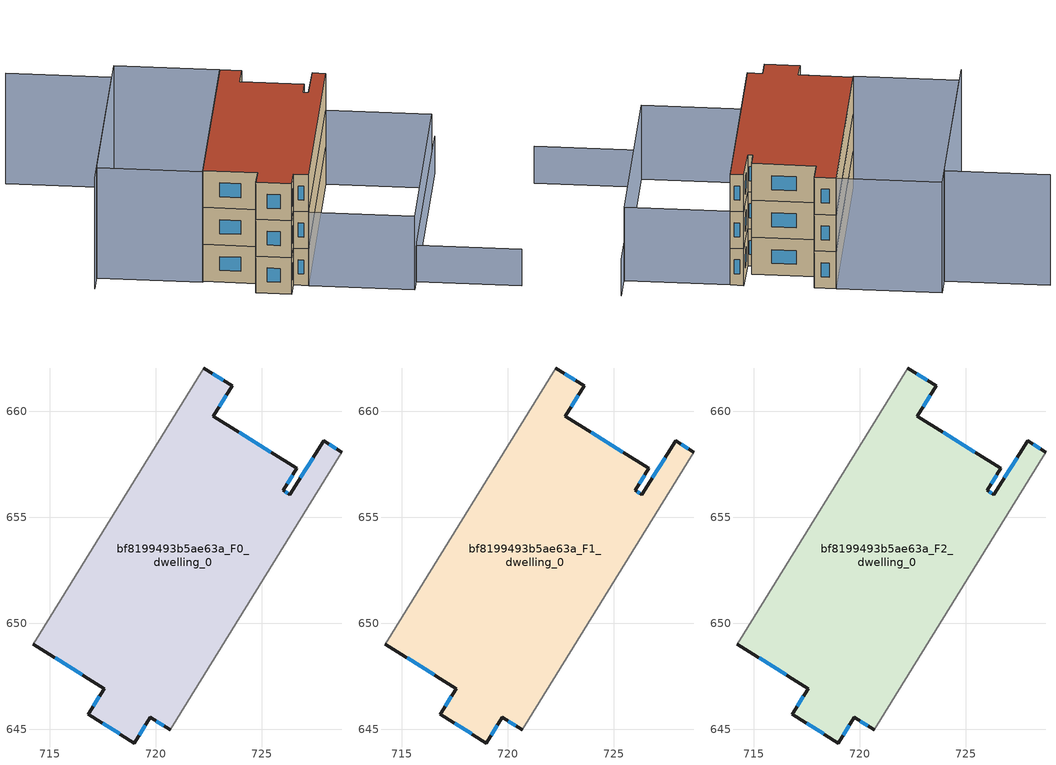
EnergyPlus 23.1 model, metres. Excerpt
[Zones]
bf8199493b5ae63a_F0_dwelling_0
 floor ground (EU_floor_Construction): 727.93,658.6 728.78,658.07 720.69,644.97 719.75,645.56 718.99,644.35 716.82,645.71 717.58,646.92 714.23,649.02 722.28,662.04 723.61,661.21 722.72,659.78 726.66,657.3 726.02,656.27 726.34,656.07 z0
 wall outside (EU_wall_Construction): 728.78,658.07 727.93,658.6 726.34,656.07 726.02,656.27 726.66,657.3 722.72,659.78 723.61,661.21 722.28,662.04 / 714.23,649.02 717.58,646.92 716.82,645.71 718.99,644.35 719.75,645.56 720.69,644.97 z0:3
 wall adiabatic (EU_wall_Construction): 722.28,662.04 714.23,649.02 / 720.69,644.97 728.78,658.07 z0:3
 window (EU_Window_Construction): 723.2,661.47 722.7,661.78 / 723,660.22 723.34,660.76 / 725.43,658.08 723.95,659.01 / 726.22,656.59 726.46,656.98 / 726.24,656.13 726.12,656.21 / 727.44,657.81 726.84,656.86 / 728.52,658.24 728.2,658.44 / 720.04,645.38 720.39,645.16 / 719.23,644.73 719.51,645.18 / 717.5,645.29 718.31,644.77 / 717.34,646.54 717.06,646.09 / 715.27,648.37 716.54,647.58 z0.93:2.07
bf8199493b5ae63a_F1_dwelling_0
 floor to bf8199493b5ae63a_F0_dwelling_0 (EU_floor_Construction): 727.93,658.6 728.78,658.07 720.69,644.97 719.75,645.56 718.99,644.35 716.82,645.71 717.58,646.92 714.23,649.02 722.28,662.04 723.61,661.21 722.72,659.78 726.66,657.3 726.02,656.27 726.34,656.07 z3
 wall outside (EU_wall_Construction): 728.78,658.07 727.93,658.6 726.34,656.07 726.02,656.27 726.66,657.3 722.72,659.78 723.61,661.21 722.28,662.04 / 714.23,649.02 717.58,646.92 716.82,645.71 718.99,644.35 719.75,645.56 720.69,644.97 z3:6
 wall adiabatic (EU_wall_Construction): 722.28,662.04 714.23,649.02 / 720.69,644.97 728.78,658.07 z3:6
 window (EU_Window_Construction): 723.2,661.47 722.7,661.78 / 723,660.22 723.34,660.76 / 725.43,658.08 723.95,659.01 / 726.22,656.59 726.46,656.98 / 726.24,656.13 726.12,656.21 / 727.44,657.81 726.84,656.86 / 728.52,658.24 728.2,658.44 / 720.04,645.38 720.39,645.16 / 719.23,644.73 719.51,645.18 / 717.5,645.29 718.31,644.77 / 717.34,646.54 717.06,646.09 / 715.27,648.37 716.54,647.58 z3.93:5.07
bf8199493b5ae63a_F2_dwelling_0
 floor to bf8199493b5ae63a_F1_dwelling_0 (EU_floor_Construction): 727.93,658.6 728.78,658.07 720.69,644.97 719.75,645.56 718.99,644.35 716.82,645.71 717.58,646.92 714.23,649.02 722.28,662.04 723.61,661.21 722.72,659.78 726.66,657.3 726.02,656.27 726.34,656.07 z6
 wall outside (EU_wall_Construction): 728.78,658.07 727.93,658.6 726.34,656.07 726.02,656.27 726.66,657.3 722.72,659.78 723.61,661.21 722.28,662.04 / 714.23,649.02 717.58,646.92 716.82,645.71 718.99,644.35 719.75,645.56 720.69,644.97 z6:9
 wall adiabatic (EU_wall_Construction): 722.28,662.04 714.23,649.02 / 720.69,644.97 728.78,658.07 z6:9
 window (EU_Window_Construction): 723.2,661.47 722.7,661.78 / 723,660.22 723.34,660.76 / 725.43,658.08 723.95,659.01 / 726.22,656.59 726.46,656.98 / 726.24,656.13 726.12,656.21 / 727.44,657.81 726.84,656.86 / 728.52,658.24 728.2,658.44 / 720.04,645.38 720.39,645.16 / 719.23,644.73 719.51,645.18 / 717.5,645.29 718.31,644.77 / 717.34,646.54 717.06,646.09 / 715.27,648.37 716.54,647.58 z6.93:8.07
 roof outside (EU_roof_Construction): 720.69,644.97 728.78,658.07 727.93,658.6 726.34,656.07 726.02,656.27 726.66,657.3 722.72,659.78 723.61,661.21 722.28,662.04 714.23,649.02 717.58,646.92 716.82,645.71 718.99,644.35 719.75,645.56 z9
shading: 735.26,654.06 727.14,640.93 / 727.14,640.93 720.66,644.94 / 720.66,644.94 728.78,658.07 / 728.78,658.07 735.26,654.06 z0:6; 708.41,668.58 714.89,664.58 / 714.89,664.58 706.84,651.55 / 707.66,652.88 715.81,666.06 / 715.81,666.06 722.29,662.05 / 722.29,662.05 714.14,648.87 / 714.14,648.87 707.66,652.88 z0:9; 734.26,637.96 727.78,641.96 / 727.78,641.96 736.46,656 z0:3
[Building]
EU S2 Campaign: North Axis=0; Terrain=City; Solar Distribution=FullExterior
[Site:Location]
Montreal-Trudeau.Intl.AP: Latitude=45.4667; Longitude=-73.75; Time Zone=-5; Elevation=36
[SizingPeriod:WeatherFileDays]
AnnualSizingPeriod: Begin Month=1; Begin Day of Month=1; End Month=12; End Day of Month=31; Day of Week for Start Day=Monday; Use Weather File Daylight Saving Period=No; Use Weather File Rain and Snow Indicators=No
[MATERIAL]
EU_InternalMass_Material: Roughness=MediumRough; Thickness=0.1; Conductivity=1; Density=1800; Specific Heat=900; Thermal Absorptance=0.9; Solar Absorptance=0.7; Visible Absorptance=0.7
[MATERIAL:NOMASS] Roughness=MediumRough; Thermal Absorptance=0.9; Solar Absorptance=0.7; Visible Absorptance=0.7
Name | Thermal Resistance
EU_wall_NoMass; EU_floor_NoMass | 1.36485
EU_roof_NoMass | 2.55992
[WINDOWMATERIAL:SIMPLEGLAZINGSYSTEM]
EU_Window_SimpleGlazing: UFactor=3.92339; Solar Heat Gain Coefficient=0.8; Visible Transmittance=0.8
[CONSTRUCTION]
EU_wall_Construction: EU_wall_NoMass
EU_roof_Construction: EU_roof_NoMass
EU_floor_Construction: EU_floor_NoMass
EU_Window_Construction: EU_Window_SimpleGlazing
EU_InternalMass_Construction: EU_InternalMass_Material
[ZONE] Type=1; Multiplier=1; Ceiling Height=autocalculate; Floor Area=autocalculate; Part of Total Floor Area=Yes
Name | Volume
bf8199493b5ae63a_F0_dwelling_0 | 334.26
bf8199493b5ae63a_F1_dwelling_0; bf8199493b5ae63a_F2_dwelling_0 | 334.261
[INTERNALMASS] Construction=EU_InternalMass_Construction; Surface Area=111.42
Name | Zone or ZoneList
bf8199493b5ae63a_F0_dwelling_0_EU_InternalMass | bf8199493b5ae63a_F0_dwelling_0
bf8199493b5ae63a_F1_dwelling_0_EU_InternalMass | bf8199493b5ae63a_F1_dwelling_0
bf8199493b5ae63a_F2_dwelling_0_EU_InternalMass | bf8199493b5ae63a_F2_dwelling_0
[OTHEREQUIPMENT] Fuel Type=Electricity; Design Level Calculation Method=Watts/Area; Power per Zone Floor Area=1; Fraction Latent=0; Fraction Radiant=0; Fraction Lost=0; Carbon Dioxide Generation Rate=0; EndUse Subcategory=EU_Step8_InternalGains
Name | Zone or ZoneList or Space or SpaceList | Schedule
EU_Step8_InternalGain_bf8199493b5ae63a_F0_dwelling_0_f000 | bf8199493b5ae63a_F0_dwelling_0 | EU_Step8_GainSchedule_bf8199493b5ae63a_F0_dwelling_0_f000
EU_Step8_InternalGain_bf8199493b5ae63a_F1_dwelling_0_f000 | bf8199493b5ae63a_F1_dwelling_0 | EU_Step8_GainSchedule_bf8199493b5ae63a_F1_dwelling_0_f000
EU_Step8_InternalGain_bf8199493b5ae63a_F2_dwelling_0_f000 | bf8199493b5ae63a_F2_dwelling_0 | EU_Step8_GainSchedule_bf8199493b5ae63a_F2_dwelling_0_f000
[ZONEVENTILATION:DESIGNFLOWRATE] Schedule=EU_AlwaysOn; Design Flow Rate Calculation Method=AirChanges/Hour; Air Changes per Hour=0.860309; Ventilation Type=Natural; Fan Pressure Rise=0; Fan Total Efficiency=1; Constant Term Coefficient=1; Temperature Term Coefficient=0; Velocity Term Coefficient=0; Velocity Squared Term Coefficient=0; Minimum Indoor Temperature=-100; Maximum Indoor Temperature=100; Delta Temperature=-100; Minimum Outdoor Temperature=-100; Maximum Outdoor Temperature=100; Maximum Wind Speed=40
Name | Zone or ZoneList or Space or SpaceList
EU_ConstantAir_bf8199493b5ae63a_F0_dwelling_0 | bf8199493b5ae63a_F0_dwelling_0
EU_ConstantAir_bf8199493b5ae63a_F1_dwelling_0 | bf8199493b5ae63a_F1_dwelling_0
EU_ConstantAir_bf8199493b5ae63a_F2_dwelling_0 | bf8199493b5ae63a_F2_dwelling_0
[HVACTEMPLATE:THERMOSTAT] Constant Heating Setpoint=20; Constant Cooling Setpoint=50
EU_HeatOnly_bf8199493b5ae63a_F0_dwelling_0; EU_HeatOnly_bf8199493b5ae63a_F1_dwelling_0; EU_HeatOnly_bf8199493b5ae63a_F2_dwelling_0
[HVACTEMPLATE:ZONE:IDEALLOADSAIRSYSTEM] System Availability Schedule=EU_AlwaysOn; Maximum Heating Supply Air Temperature=50; Minimum Cooling Supply Air Temperature=13; Maximum Heating Supply Air Humidity Ratio=0.0156; Minimum Cooling Supply Air Humidity Ratio=0.0077; Heating Limit=NoLimit; Cooling Limit=NoLimit; Heating Availability Schedule=EU_AlwaysOn; Cooling Availability Schedule=EU_CoolingOff; Dehumidification Control Type=ConstantSensibleHeatRatio; Cooling Sensible Heat Ratio=0.7; Dehumidification Setpoint=60; Humidification Control Type=None; Humidification Setpoint=30; Outdoor Air Method=None; Outdoor Air Flow Rate per Person=0.00944; Outdoor Air Flow Rate per Zone Floor Area=0; Outdoor Air Flow Rate per Zone=0; Demand Controlled Ventilation Type=None; Outdoor Air Economizer Type=NoEconomizer; Heat Recovery Type=None; Sensible Heat Recovery Effectiveness=0.7; Latent Heat Recovery Effectiveness=0.65
Name | Template Thermostat
bf8199493b5ae63a_F0_dwelling_0 | EU_HeatOnly_bf8199493b5ae63a_F0_dwelling_0
bf8199493b5ae63a_F1_dwelling_0 | EU_HeatOnly_bf8199493b5ae63a_F1_dwelling_0
bf8199493b5ae63a_F2_dwelling_0 | EU_HeatOnly_bf8199493b5ae63a_F2_dwelling_0
[SIZING:ZONE] Zone Cooling Design Supply Air Temperature Input Method=SupplyAirTemperature; Zone Cooling Design Supply Air Temperature=13; Zone Heating Design Supply Air Temperature Input Method=SupplyAirTemperature; Zone Heating Design Supply Air Temperature=50; Zone Cooling Design Supply Air Humidity Ratio=0.008; Zone Heating Design Supply Air Humidity Ratio=0.008; Cooling Design Air Flow Method=DesignDay; Cooling Design Air Flow Rate=0; Cooling Minimum Air Flow per Zone Floor Area=0.000762; Cooling Minimum Air Flow=0; Cooling Minimum Air Flow Fraction=0.2; Heating Design Air Flow Method=DesignDay; Heating Design Air Flow Rate=0; Heating Maximum Air Flow per Zone Floor Area=0.002032; Heating Maximum Air Flow=0.141576; Heating Maximum Air Flow Fraction=0.3; Account for Dedicated Outdoor Air System=No; Dedicated Outdoor Air System Control Strategy=NeutralSupplyAir; Dedicated Outdoor Air Low Setpoint Temperature for Design=autosize; Dedicated Outdoor Air High Setpoint Temperature for Design=autosize; Zone Load Sizing Method=Sensible Load Only No Latent Load; Zone Latent Cooling Design Supply Air Humidity Ratio Input Method=HumidityRatioDifference; Zone Cooling Design Supply Air Humidity Ratio Difference=0.005; Zone Latent Heating Design Supply Air Humidity Ratio Input Method=HumidityRatioDifference; Zone Humidification Design Supply Air Humidity Ratio Difference=0.005
bf8199493b5ae63a_F0_dwelling_0; bf8199493b5ae63a_F1_dwelling_0; bf8199493b5ae63a_F2_dwelling_0
[SCHEDULE:CONSTANT]
Name | Hourly Value
EU_AlwaysOn | 1
EU_CoolingOff | 0
[SCHEDULE:FILE] Column Number=1; Rows to Skip at Top=0; Number of Hours of Data=8760; Column Separator=Comma; Interpolate to Timestep=No; Minutes per Item=60; Adjust Schedule for Daylight Savings=Yes
Name | File
EU_Step8_GainSchedule_bf8199493b5ae63a_F0_dwelling_0_f000 | ../../schedules/bf8199493b5ae63a/bf8199493b5ae63a_F0_dwelling_0_f000_gain.csv
EU_Step8_GainSchedule_bf8199493b5ae63a_F1_dwelling_0_f000 | ../../schedules/bf8199493b5ae63a/bf8199493b5ae63a_F1_dwelling_0_f000_gain.csv
EU_Step8_GainSchedule_bf8199493b5ae63a_F2_dwelling_0_f000 | ../../schedules/bf8199493b5ae63a/bf8199493b5ae63a_F2_dwelling_0_f000_gain.csv
